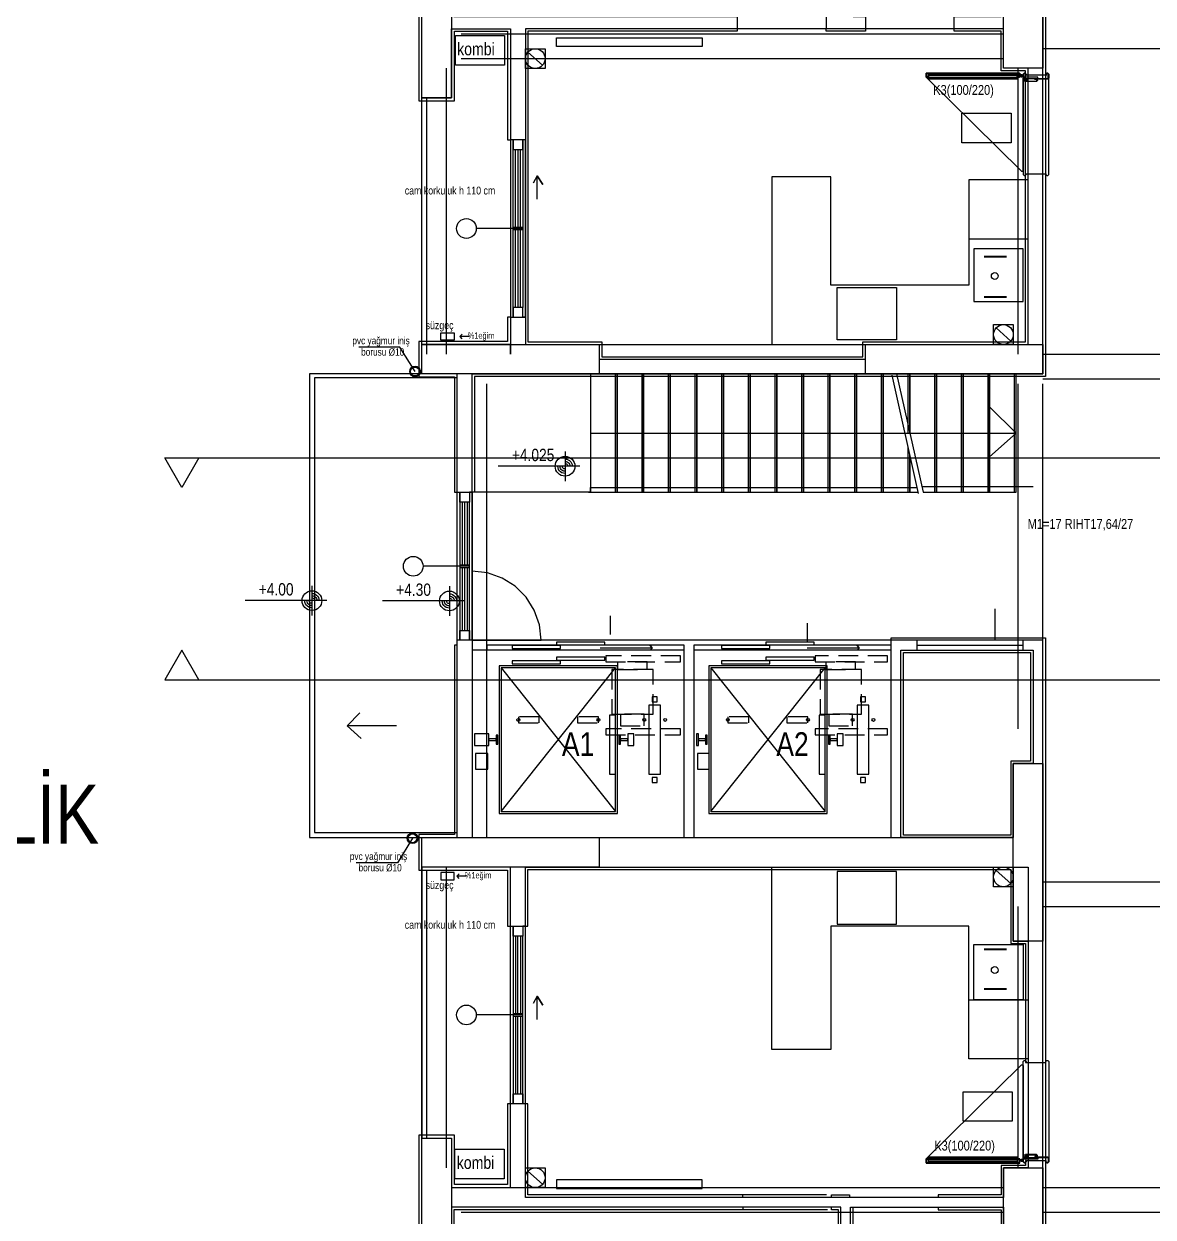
# Model space of a CAD drawing. Header units: centimetres. Extents: x 0 to 12547, y -30 to 2970.
# Drawn here: x 1160 to 1733, y 1232 to 1837 of the extents above; entities that cross this region are included whole.
import ezdxf
from ezdxf.enums import TextEntityAlignment as Align

# ---------------------------------------------------------------- set-up
doc = ezdxf.new("R2010")
doc.units = ezdxf.units.CM
doc.linetypes.add('DASHED', pattern=[15, 10, -5])
for name, color, linetype in [('SCOTT-ANTET', 4, 'CONTINUOUS'), ('SCOTT-HALAT', 6, 'CONTINUOUS'), ('SCOTT-ISARET', 1, 'CONTINUOUS'), ('SCOTT-KA', 30, 'CONTINUOUS'), ('SCOTT-KABIN', 5, 'CONTINUOUS'), ('SCOTT-KAPI', 3, 'CONTINUOUS'), ('SCOTT-MIMARI', 8, 'CONTINUOUS'), ('SCOTT-MOTOR-GIZLI', 6, 'DASHED'), ('SCOTT-RAY', 1, 'CONTINUOUS')]:
    doc.layers.add(name, color=color, linetype=linetype)
doc.styles.get("Standard").update_dxf_attribs({"font": 'arial.ttf', "width": 0.8})

msp = doc.modelspace()

# ---------------------------------------------------------------- linework, layer by layer
at = {"layer": 'SCOTT-HALAT'}
for centre in [(1410.8, 1483.75), (1451.4, 1483.75), (1474.67, 1483.75), (1485.27, 1483.75), (1517.05, 1483.75), (1557.65, 1483.75), (1580.3, 1483.75), (1590.9, 1483.75)]:
    msp.add_circle(centre, 0.75, dxfattribs=at)
at = {"layer": 'SCOTT-KA'}
for points in [[(1476.97, 1456.25), (1482.97, 1456.25), (1482.97, 1491.25), (1476.97, 1491.25)], [(1582.6, 1456.25), (1588.6, 1456.25), (1588.6, 1491.25), (1582.6, 1491.25)]]:
    msp.add_lwpolyline(points, close=True, dxfattribs=at)
at = {"layer": 'SCOTT-KABIN'}
for p, q in [((1402.1, 1437.25), (1460.1, 1510.25)), ((1402.1, 1510.25), (1460.1, 1437.25)), ((1508.35, 1437.25), (1566.35, 1510.25)), ((1508.35, 1510.25), (1566.35, 1437.25))]:
    msp.add_line(p, q, dxfattribs=at)
for points in [[(1401.1, 1436.25), (1461.1, 1436.25), (1461.1, 1511.25), (1401.1, 1511.25)], [(1402.1, 1437.25), (1460.1, 1437.25), (1460.1, 1510.25), (1402.1, 1510.25)], [(1507.35, 1436.25), (1567.35, 1436.25), (1567.35, 1511.25), (1507.35, 1511.25)], [(1508.35, 1437.25), (1566.35, 1437.25), (1566.35, 1510.25), (1508.35, 1510.25)], [(1457.1, 1456.25), (1460.1, 1456.25), (1460.1, 1486.25), (1457.1, 1486.25)], [(1563.35, 1456.25), (1566.35, 1456.25), (1566.35, 1486.25), (1563.35, 1486.25)]]:
    msp.add_lwpolyline(points, close=True, dxfattribs=at)
at = {"layer": 'SCOTT-KAPI'}
for points in [[(1407.6, 1520), (1432.1, 1520), (1432.1, 1521.5), (1407.6, 1521.5)], [(1430.1, 1521.75), (1454.6, 1521.75), (1454.6, 1523.25), (1430.1, 1523.25)], [(1513.85, 1520), (1538.35, 1520), (1538.35, 1521.5), (1513.85, 1521.5)], [(1536.35, 1521.75), (1560.85, 1521.75), (1560.85, 1523.25), (1536.35, 1523.25)], [(1407.6, 1512.25), (1432.1, 1512.25), (1432.1, 1513.75), (1407.6, 1513.75)], [(1430.1, 1514), (1454.6, 1514), (1454.6, 1515.5), (1430.1, 1515.5)], [(1513.85, 1512.25), (1538.35, 1512.25), (1538.35, 1513.75), (1513.85, 1513.75)], [(1536.35, 1514), (1560.85, 1514), (1560.85, 1515.5), (1536.35, 1515.5)]]:
    msp.add_lwpolyline(points, close=True, dxfattribs=at)
at = {"layer": 'SCOTT-MIMARI'}
for p, q in [((1618.51, 1809.59), (1618.56, 1809.59)), ((1663.79, 1810.24), (1618.91, 1810.24)), ((1664.19, 1809.59), (1664.14, 1809.59)), ((1665.44, 1810.58), (1665.14, 1810.58)), ((1665.48, 1810.03), (1665.14, 1810.03)), ((1666.79, 1810.34), (1665.19, 1810.34)), ((1665.99, 1809.54), (1665.99, 1811.14)), ((1666.52, 1810.61), (1666.79, 1810.61)), ((1666.52, 1810.06), (1666.79, 1810.06)), ((1667.29, 1811.69), (1666.79, 1811.19)), ((1666.79, 1811.19), (1666.79, 1760.21)), ((1666.79, 1762.21), (1666.79, 1809.19)), ((1667.79, 1811.69), (1667.29, 1811.69)), ((1668.29, 1811.19), (1667.79, 1811.69)), ((1668.29, 1810.7), (1668.29, 1811.19)), ((1678.29, 1810.7), (1668.29, 1810.7)), ((1678.79, 1811.69), (1678.29, 1811.19)), ((1678.29, 1811.19), (1678.29, 1810.7)), ((1679.29, 1811.69), (1678.79, 1811.69)), ((1679.79, 1811.19), (1679.29, 1811.69)), ((1679.79, 1760.21), (1679.79, 1811.19)), ((1668.29, 1760.7), (1678.29, 1760.7)), ((1668.29, 1760.21), (1668.29, 1760.7)), ((1678.29, 1760.7), (1678.29, 1760.21)), ((1666.79, 1760.21), (1667.29, 1759.71)), ((1667.29, 1759.71), (1667.79, 1759.71)), ((1667.79, 1759.71), (1668.29, 1760.21)), ((1678.29, 1760.21), (1678.79, 1759.71)), ((1678.79, 1759.71), (1679.29, 1759.71)), ((1679.29, 1759.71), (1679.79, 1760.21)), ((1658.41, 1718.69), (1647.03, 1718.69)), ((1658.41, 1718.39), (1647.03, 1718.39)), ((1647.03, 1698.43), (1658.41, 1698.43)), ((1647.03, 1698.13), (1658.41, 1698.13)), ((1350.76, 1672.8), (1329.82, 1672.8)), ((1358.4, 1660.38), (1350.76, 1672.8)), ((1434.5, 1619.87), (1434.5, 1604.87)), ((1442, 1612.37), (1400.58, 1612.37)), ((1306.12, 1551.73), (1306.12, 1536.73)), ((1375.81, 1551.56), (1375.81, 1536.56)), ((1313.62, 1544.23), (1272.21, 1544.23)), ((1383.31, 1544.06), (1341.89, 1544.06)), ((1357.11, 1423.76), (1349.46, 1411.34)), ((1349.46, 1411.34), (1328.52, 1411.34)), ((1647.03, 1367.62), (1658.41, 1367.62)), ((1647.03, 1367.32), (1658.41, 1367.32)), ((1658.41, 1347.36), (1647.03, 1347.36)), ((1658.41, 1347.06), (1647.03, 1347.06)), ((1666.79, 1310.62), (1667.29, 1311.12)), ((1666.79, 1259.64), (1666.79, 1310.62)), ((1666.79, 1308.62), (1666.79, 1261.64)), ((1667.29, 1311.12), (1667.79, 1311.12)), ((1667.79, 1311.12), (1668.29, 1310.62)), ((1668.29, 1310.62), (1668.29, 1310.13)), ((1668.29, 1310.13), (1678.29, 1310.13)), ((1678.29, 1310.62), (1678.79, 1311.12)), ((1678.29, 1310.13), (1678.29, 1310.62)), ((1678.79, 1311.12), (1679.29, 1311.12)), ((1679.29, 1311.12), (1679.79, 1310.62)), ((1679.79, 1310.62), (1679.79, 1259.64)), ((1618.51, 1261.24), (1618.56, 1261.24)), ((1663.79, 1260.59), (1618.91, 1260.59)), ((1664.19, 1261.24), (1664.14, 1261.24)), ((1665.48, 1260.8), (1665.14, 1260.8)), ((1665.44, 1260.25), (1665.14, 1260.25)), ((1666.79, 1260.49), (1665.19, 1260.49)), ((1665.99, 1261.29), (1665.99, 1259.69)), ((1666.52, 1260.77), (1666.79, 1260.77)), ((1666.52, 1260.21), (1666.79, 1260.21)), ((1667.29, 1259.14), (1666.79, 1259.64)), ((1667.79, 1259.14), (1667.29, 1259.14)), ((1668.29, 1259.64), (1667.79, 1259.14)), ((1678.29, 1260.13), (1668.29, 1260.13)), ((1668.29, 1260.13), (1668.29, 1259.64)), ((1678.29, 1259.64), (1678.29, 1260.13)), ((1678.79, 1259.14), (1678.29, 1259.64)), ((1679.29, 1259.14), (1678.79, 1259.14)), ((1679.79, 1259.64), (1679.29, 1259.14))]:
    msp.add_line(p, q, dxfattribs=at)
for points in [[(2066.85, 666.66), (1361.85, 666.66), (1361.85, 1424.16), (1379.85, 1424.16), (1379.85, 1659.16), (1361.85, 1659.16), (1361.85, 2399.16), (2066.85, 2399.16), (2066.85, 666.66)], [(1613.36, 1659.16), (1676.85, 1659.16), (1676.85, 2184.16), (1751.85, 2184.16), (1751.85, 886.66), (1676.85, 886.66), (1676.85, 1411.66), (1676.85, 1524.16), (1387.35, 1524.16), (1387.35, 1659.16), (1613.36, 1659.16)], [(1599.85, 1524.16), (1599.85, 1525.41), (1678.1, 1525.41), (1678.1, 1411.66), (1678.1, 887.91), (1750.6, 887.91), (1750.6, 2182.91), (1678.1, 2182.91), (1678.1, 1657.91), (1388.6, 1657.91), (1388.6, 1599.16), (1387.35, 1599.16)], [(1369.35, 1964.16), (1370.6, 1964.16), (1370.6, 1967.91), (1573.1, 1967.91), (1573.1, 1840.41), (1566.85, 1840.41), (1566.85, 1834.16)], [(1631.85, 1834.16), (1631.86, 1840.41), (1634.35, 1840.41), (1655.6, 1840.41), (1655.6, 1850.41), (1668.1, 1850.41), (1668.1, 1967.91), (1615.6, 1967.91), (1615.6, 1952.91), (1606.85, 1952.91), (1606.85, 1954.16)], [(1581.86, 1954.16), (1581.86, 1952.91), (1580.6, 1952.91), (1580.6, 1840.41), (1586.86, 1840.41), (1586.85, 1834.16)], [(1361.85, 1894.16), (1360.35, 1894.16), (1360.35, 1797.66), (1378.35, 1797.66), (1378.35, 1832.91), (1405.35, 1832.91), (1405.35, 1777.91), (1406.85, 1777.91)], [(1369.35, 1894.16), (1370.6, 1894.16), (1370.6, 1890.41), (1378.1, 1890.41), (1378.1, 1840.41), (1521.85, 1840.41), (1521.85, 1834.16)], [(1376.85, 1889.16), (1376.85, 1799.16), (1361.85, 1799.16), (1361.85, 1889.16), (1376.85, 1889.16)], [(1656.85, 1814.16), (1656.85, 1849.16), (1676.85, 1849.16), (1676.85, 1814.16), (1656.85, 1814.16)], [(1361.85, 1674.16), (1361.85, 1799.16), (1376.85, 1799.16), (1376.85, 1834.16), (1406.85, 1834.16), (1406.85, 1669.16), (1406.85, 1674.16), (1361.85, 1674.16)], [(1414.35, 1674.16), (1451.85, 1674.16), (1451.85, 1666.66), (1586.85, 1666.66), (1586.85, 1674.16), (1669.35, 1674.16), (1669.35, 1814.16), (1656.85, 1814.16), (1656.85, 1834.16), (1414.35, 1834.16), (1414.35, 1674.16)], [(1521.86, 1834.16), (1521.86, 1832.91), (1415.6, 1832.91), (1415.6, 1675.41), (1453.1, 1675.41), (1453.1, 1667.91), (1585.6, 1667.91), (1585.6, 1675.41), (1668.1, 1675.41), (1668.1, 1812.91), (1655.6, 1812.91), (1655.6, 1832.91), (1631.84, 1832.91), (1631.84, 1834.16)], [(1586.84, 1834.19), (1586.84, 1832.91), (1566.86, 1832.91), (1566.86, 1834.16)], [(1378.86, 1830.71), (1403.86, 1830.71), (1403.86, 1815.71), (1378.86, 1815.71), (1378.86, 1830.71)], [(1381.85, 1831.66), (1656.85, 1831.66)], [(1504.01, 1829.63), (1504.01, 1825.25), (1430.12, 1825.25), (1430.12, 1829.63), (1504.01, 1829.63)], [(1424.35, 1824.05), (1424.35, 1814.05), (1414.35, 1814.05), (1414.35, 1824.05), (1424.35, 1824.05)], [(1415.6, 1822.36), (1423.11, 1815.75)], [(1676.85, 1824.16), (1751.85, 1824.16)], [(1381.85, 1819.16), (1656.85, 1819.16)], [(1361.85, 1669.16), (1361.85, 1814.16)], [(1374.35, 1669.16), (1374.35, 1814.16)], [(1617.66, 1811.64), (1617.66, 1809.69), (1618.51, 1809.69), (1618.51, 1809.59), (1617.56, 1809.59), (1617.56, 1811.74), (1665.14, 1811.74), (1665.14, 1809.59), (1664.19, 1809.59), (1664.19, 1809.69), (1665.04, 1809.69), (1665.04, 1811.64), (1617.66, 1811.64)], [(1617.56, 1809.59), (1665.99, 1761.9), (1666.79, 1761.9)], [(1617.66, 1809.94), (1618.61, 1809.94), (1618.61, 1811.54), (1617.66, 1811.54)], [(1617.81, 1809.84), (1618.66, 1809.84), (1618.66, 1808.84), (1664.04, 1808.84), (1664.04, 1809.84), (1664.89, 1809.84), (1664.89, 1809.74), (1664.14, 1809.74), (1664.14, 1808.74), (1618.56, 1808.74), (1618.56, 1809.74), (1617.81, 1809.74), (1617.81, 1809.84)], [(1618.71, 1811.59), (1621.21, 1811.59), (1621.21, 1811.39), (1618.91, 1811.39), (1618.91, 1809.09), (1621.21, 1809.09), (1621.21, 1808.89), (1618.71, 1808.89), (1618.71, 1811.59)], [(1621.26, 1811.59), (1621.26, 1811.34), (1618.96, 1811.34), (1618.96, 1810.99), (1663.74, 1810.99), (1663.74, 1811.34), (1661.44, 1811.34), (1661.44, 1811.59), (1621.26, 1811.59)], [(1621.26, 1809.14), (1618.96, 1809.14), (1618.96, 1809.49), (1663.74, 1809.49), (1663.74, 1809.14), (1661.44, 1809.14), (1661.44, 1808.89), (1621.26, 1808.89), (1621.26, 1809.14)], [(1663.79, 1811.39), (1661.49, 1811.39), (1661.49, 1811.59), (1663.99, 1811.59), (1663.99, 1808.89), (1661.49, 1808.89), (1661.49, 1809.09), (1663.79, 1809.09), (1663.79, 1811.39)], [(1665.04, 1809.94), (1664.09, 1809.94), (1664.09, 1811.54), (1665.04, 1811.54)], [(1664.35, 1669.16), (1664.35, 1814.16)], [(1668.95, 1808.69), (1667.29, 1808.69), (1666.79, 1809.19), (1666.79, 1811.19), (1667.29, 1811.69), (1667.79, 1811.69), (1668.29, 1811.19), (1668.29, 1810.5), (1668.09, 1810.5), (1668.09, 1811.19), (1667.79, 1811.49), (1667.29, 1811.49), (1666.99, 1811.19), (1666.99, 1809.19), (1667.29, 1808.89), (1669.15, 1808.89), (1669.15, 1807.69), (1668, 1807.69), (1668, 1807.64), (1673.53, 1807.64), (1673.83, 1807.94), (1673.83, 1808.19), (1673.53, 1808.49), (1672.7, 1808.49), (1672.7, 1808.69), (1673.53, 1808.69), (1674.03, 1808.19), (1674.03, 1807.94), (1673.53, 1807.44), (1668, 1807.44), (1668, 1807.89), (1668.95, 1807.89), (1668.95, 1808.69)], [(1667.32, 1809.7), (1667.32, 1808.95), (1674.3, 1808.95), (1674.3, 1809.7), (1667.32, 1809.7)], [(1678.79, 1811.49), (1679.29, 1811.49), (1678.79, 1811.49), (1678.49, 1811.19), (1678.49, 1810.5), (1678.29, 1810.5), (1678.29, 1811.19), (1678.79, 1811.69), (1679.29, 1811.69), (1679.79, 1811.19), (1679.79, 1809.19), (1679.29, 1808.69), (1673.76, 1808.69), (1673.76, 1808.89), (1679.29, 1808.89), (1679.59, 1809.19), (1679.59, 1811.19), (1679.29, 1811.49)], [(1676.85, 1669.16), (1676.85, 1814.16)], [(1667.95, 1807.94), (1667.74, 1807.67), (1667.69, 1807.47), (1667.69, 1807.94), (1667.69, 1808.64), (1668.88, 1808.64), (1668.88, 1807.94), (1667.95, 1807.94)], [(1667.99, 1808.04), (1668.05, 1808.54), (1667.79, 1808.54), (1667.79, 1807.97), (1667.92, 1808.04), (1667.95, 1808.04), (1667.99, 1808.04)], [(1364.35, 1669.16), (1364.35, 1799.16)], [(1635.78, 1776.38), (1635.78, 1791.38), (1660.78, 1791.38), (1660.78, 1776.38), (1635.78, 1776.38)], [(1414.35, 1687.91), (1414.35, 1777.91), (1406.85, 1777.91), (1406.85, 1687.91), (1414.35, 1687.91), (1413.1, 1687.91), (1413.1, 1692.91), (1408.1, 1692.91), (1408.1, 1687.91), (1408.1, 1777.91), (1408.1, 1772.91), (1413.1, 1772.91), (1413.1, 1777.91), (1413.1, 1692.91), (1411.85, 1692.91), (1411.85, 1732.29)], [(1409.35, 1733.54), (1409.35, 1772.91)], [(1410.6, 1772.91), (1410.6, 1733.54)], [(1411.85, 1733.54), (1411.85, 1772.91)], [(1420.43, 1747.83), (1420.43, 1759.62), (1423.3, 1755.15), (1420.43, 1759.62), (1418.34, 1755.98)], [(1669.35, 1757.66), (1639.35, 1757.66), (1639.35, 1704.16), (1569.35, 1704.16), (1569.35, 1759.16), (1539.35, 1759.16), (1539.35, 1674.16), (1669.35, 1674.16), (1669.35, 1756.66)], [(1669.35, 1757.66), (1639.35, 1757.66), (1639.35, 1727.66), (1669.35, 1727.66)], [(1413.1, 1732.91), (1389.48, 1732.91)], [(1413.1, 1732.29), (1408.1, 1732.29), (1408.1, 1733.54), (1413.1, 1733.54), (1413.1, 1732.29)], [(1410.6, 1732.29), (1410.6, 1692.91), (1409.35, 1692.91), (1409.35, 1732.29)], [(1666.81, 1695.91), (1666.81, 1722.66), (1641.81, 1722.66), (1641.81, 1695.91), (1666.81, 1695.91)], [(1602.54, 1676.42), (1572.54, 1676.42), (1572.54, 1703.07), (1602.54, 1703.07), (1602.54, 1676.42)], [(1406.85, 1687.91), (1405.35, 1687.91), (1405.35, 1675.66), (1360.35, 1675.66), (1360.35, 1657.66), (1378.35, 1657.66), (1378.35, 1599.16), (1379.85, 1599.16)], [(1661.85, 1684.16), (1661.85, 1674.16), (1651.85, 1674.16), (1651.85, 1684.16), (1661.85, 1684.16)], [(1653.1, 1682.47), (1660.61, 1675.86)], [(1371.51, 1680.03), (1378.22, 1680.03), (1378.22, 1676.33), (1371.51, 1676.33), (1371.51, 1680.03)], [(1386.01, 1678.15), (1381.15, 1678.15), (1382.27, 1679.34), (1381.15, 1678.15), (1382.12, 1676.98)], [(1361.85, 1674.16), (1451.85, 1674.16), (1451.85, 1659.16), (1361.85, 1659.16), (1361.85, 1674.16)], [(1451.85, 1674.16), (1576.85, 1674.16)], [(1586.85, 1674.16), (1676.85, 1674.16), (1676.85, 1659.16), (1586.85, 1659.16), (1586.85, 1674.16)], [(1676.85, 1669.16), (1751.85, 1669.16)], [(1379.85, 1659.16), (1304.85, 1659.16), (1304.85, 1424.16), (1379.85, 1424.16), (1379.85, 1654.16)], [(1447.35, 1659.16), (1446.35, 1659.16)], [(1460.85, 1599.16), (1460.85, 1659.16), (1447.35, 1659.16), (1447.35, 1599.16), (1460.85, 1599.16)], [(1451.85, 1659.16), (1576.85, 1659.16)], [(1460.85, 1659.16), (1459.85, 1659.16), (1459.85, 1599.16), (1460.85, 1599.16)], [(1474.35, 1599.16), (1474.35, 1659.16), (1460.85, 1659.16), (1460.85, 1599.16), (1474.35, 1599.16)], [(1474.35, 1659.16), (1473.35, 1659.16), (1473.35, 1599.16), (1474.35, 1599.16)], [(1487.85, 1599.16), (1487.85, 1659.16), (1474.35, 1659.16), (1474.35, 1599.16), (1487.85, 1599.16)], [(1487.85, 1659.16), (1486.85, 1659.16), (1486.85, 1599.16), (1487.85, 1599.16)], [(1501.35, 1599.16), (1501.35, 1659.16), (1487.85, 1659.16), (1487.85, 1599.16), (1501.35, 1599.16)], [(1501.35, 1659.16), (1500.35, 1659.16), (1500.35, 1599.16), (1501.35, 1599.16)], [(1514.85, 1599.16), (1514.85, 1659.16), (1501.35, 1659.16), (1501.35, 1599.16), (1514.85, 1599.16)], [(1514.85, 1659.16), (1513.85, 1659.16), (1513.85, 1599.16), (1514.85, 1599.16)], [(1528.35, 1599.16), (1528.35, 1659.16), (1514.85, 1659.16), (1514.85, 1599.16), (1528.35, 1599.16)], [(1528.35, 1659.16), (1527.35, 1659.16), (1527.35, 1599.16), (1528.35, 1599.16)], [(1541.85, 1599.16), (1541.85, 1659.16), (1528.35, 1659.16), (1528.35, 1599.16), (1541.85, 1599.16)], [(1541.85, 1659.16), (1540.85, 1659.16), (1540.85, 1599.16), (1541.85, 1599.16)], [(1555.35, 1599.16), (1555.35, 1659.16), (1541.85, 1659.16), (1541.85, 1599.16), (1555.35, 1599.16)], [(1555.35, 1659.16), (1554.35, 1659.16), (1554.35, 1599.16), (1555.35, 1599.16)], [(1568.85, 1599.16), (1568.85, 1659.16), (1555.35, 1659.16), (1555.35, 1599.16), (1568.85, 1599.16)], [(1568.85, 1659.16), (1567.85, 1659.16), (1567.85, 1599.16), (1568.85, 1599.16)], [(1582.35, 1599.16), (1582.35, 1659.16), (1568.85, 1659.16), (1568.85, 1599.16), (1582.35, 1599.16)], [(1582.35, 1659.16), (1581.35, 1659.16), (1581.35, 1599.16), (1582.35, 1599.16)], [(1595.85, 1599.16), (1595.85, 1659.16), (1582.35, 1659.16), (1582.35, 1599.16), (1595.85, 1599.16)], [(1595.85, 1659.16), (1594.85, 1659.16), (1594.85, 1599.16), (1595.85, 1599.16)], [(1609.35, 1629.16), (1609.35, 1659.16), (1595.85, 1659.16), (1595.85, 1599.16), (1609.35, 1599.16)], [(1600.16, 1658.62), (1613.66, 1598.62)], [(1602.6, 1659.16), (1616.1, 1599.16)], [(1609.35, 1659.16), (1608.35, 1659.16), (1608.35, 1629.16)], [(1622.85, 1599.16), (1622.85, 1659.16), (1609.35, 1659.16), (1609.35, 1629.16)], [(1622.85, 1659.16), (1621.85, 1659.16), (1621.85, 1599.16), (1622.85, 1599.16)], [(1636.35, 1599.16), (1636.35, 1659.16), (1622.85, 1659.16), (1622.85, 1599.16), (1636.35, 1599.16)], [(1636.35, 1659.16), (1635.35, 1659.16), (1635.35, 1599.16), (1636.35, 1599.16)], [(1649.85, 1599.16), (1649.85, 1659.16), (1636.35, 1659.16), (1636.35, 1599.16), (1649.85, 1599.16)], [(1649.85, 1659.16), (1648.85, 1659.16), (1648.85, 1599.16), (1649.85, 1599.16)], [(1663.35, 1599.16), (1663.35, 1659.16), (1649.85, 1659.16), (1649.85, 1599.16), (1663.35, 1599.16)], [(1663.35, 1659.16), (1662.35, 1659.16), (1662.35, 1599.16), (1663.35, 1599.16)], [(1379.85, 1657.16), (1307.35, 1657.16), (1307.35, 1426.66), (1379.85, 1426.66)], [(1379.85, 1424.16), (1379.85, 1654.16)], [(1394.85, 1594.16), (1394.85, 1654.16)], [(1664.35, 1594.16), (1664.35, 1654.16)], [(1676.85, 1656.66), (1751.85, 1656.66)], [(1676.85, 1479.16), (1676.85, 1654.16)], [(1447.35, 1629.16), (1663.35, 1629.16), (1649.85, 1642.42), (1663.35, 1629.16), (1649.85, 1617.1)], [(1608.35, 1622.22), (1608.35, 1599.16), (1609.35, 1599.16)], [(1231.45, 1616.66), (2196.33, 1616.66)], [(1240.11, 1601.66), (1231.45, 1616.66), (1248.77, 1616.66), (1240.11, 1601.66)], [(1434.5, 1616.01), (1435.31, 1615.92), (1436.08, 1615.65), (1436.77, 1615.22), (1437.34, 1614.64), (1437.78, 1613.95), (1438.05, 1613.18), (1438.14, 1612.37)], [(1609.35, 1617.78), (1609.35, 1599.16), (1613.54, 1599.16)], [(1609.35, 1599.16), (1609.35, 1617.78)], [(1434.5, 1608.73), (1433.69, 1608.82), (1432.92, 1609.09), (1432.23, 1609.52), (1431.65, 1610.1), (1431.22, 1610.79), (1430.95, 1611.56), (1430.85, 1612.37)], [(1434.5, 1609.85), (1433.94, 1609.92), (1433.4, 1610.1), (1432.93, 1610.4), (1432.53, 1610.8), (1432.23, 1611.28), (1432.04, 1611.81), (1431.98, 1612.37)], [(1434.5, 1610.98), (1434.19, 1611.01), (1433.89, 1611.12), (1433.63, 1611.28), (1433.41, 1611.5), (1433.24, 1611.77), (1433.14, 1612.06), (1433.1, 1612.37)], [(1434.5, 1614.89), (1435.06, 1614.82), (1435.59, 1614.64), (1436.07, 1614.34), (1436.46, 1613.94), (1436.76, 1613.46), (1436.95, 1612.93), (1437.01, 1612.37)], [(1434.5, 1613.76), (1434.81, 1613.73), (1435.1, 1613.62), (1435.36, 1613.46), (1435.59, 1613.24), (1435.75, 1612.97), (1435.85, 1612.68), (1435.89, 1612.37)], [(1387.35, 1599.16), (1387.35, 1524.16), (1379.85, 1524.16), (1379.85, 1599.16), (1387.35, 1599.16), (1386.1, 1599.16), (1386.1, 1594.16), (1381.1, 1594.16), (1381.1, 1599.16), (1381.1, 1524.16), (1381.1, 1529.16), (1386.1, 1529.16), (1386.1, 1524.16), (1386.1, 1594.16), (1384.85, 1594.16), (1384.85, 1562.29)], [(1447.35, 1599.16), (1387.35, 1599.16)], [(1446.35, 1599.16), (1447.35, 1599.16)], [(1447.35, 1599.16), (1447.35, 1601.66), (1612.99, 1601.63)], [(1615.42, 1602.18), (1671.85, 1602.18)], [(1616.1, 1599.16), (1622.85, 1599.16)], [(1383.6, 1562.29), (1383.6, 1594.16), (1382.35, 1594.16), (1382.35, 1562.29)], [(1394.85, 1519.16), (1394.85, 1594.16)], [(1664.35, 1519.16), (1664.35, 1594.16)], [(1386.1, 1561.66), (1362.48, 1561.66)], [(1386.1, 1562.29), (1381.1, 1562.29), (1381.1, 1561.04), (1386.1, 1561.04), (1386.1, 1562.29)], [(1382.35, 1561.04), (1382.35, 1529.16)], [(1383.6, 1529.16), (1383.6, 1561.04)], [(1384.85, 1561.04), (1384.85, 1529.16)], [(1422.35, 1524.16), (1421.48, 1531.95), (1418.89, 1539.35), (1414.72, 1545.99), (1409.18, 1551.53), (1402.54, 1555.7), (1395.14, 1558.29), (1387.35, 1559.16)], [(1306.12, 1540.59), (1305.31, 1540.68), (1304.54, 1540.95), (1303.85, 1541.38), (1303.27, 1541.96), (1302.84, 1542.65), (1302.57, 1543.42), (1302.48, 1544.23)], [(1306.12, 1541.72), (1305.56, 1541.78), (1305.03, 1541.96), (1304.55, 1542.26), (1304.15, 1542.66), (1303.85, 1543.14), (1303.67, 1543.67), (1303.6, 1544.23)], [(1306.12, 1542.84), (1305.81, 1542.88), (1305.52, 1542.98), (1305.25, 1543.14), (1305.03, 1543.36), (1304.87, 1543.63), (1304.76, 1543.92), (1304.73, 1544.23)], [(1306.12, 1547.87), (1306.93, 1547.78), (1307.7, 1547.51), (1308.39, 1547.08), (1308.97, 1546.5), (1309.4, 1545.81), (1309.67, 1545.04), (1309.76, 1544.23)], [(1306.12, 1546.75), (1306.68, 1546.69), (1307.21, 1546.5), (1307.69, 1546.2), (1308.09, 1545.8), (1308.39, 1545.32), (1308.57, 1544.79), (1308.64, 1544.23)], [(1306.12, 1545.62), (1306.43, 1545.59), (1306.72, 1545.49), (1306.99, 1545.32), (1307.21, 1545.1), (1307.37, 1544.84), (1307.48, 1544.54), (1307.51, 1544.23)], [(1375.81, 1540.41), (1375, 1540.51), (1374.23, 1540.77), (1373.54, 1541.21), (1372.96, 1541.79), (1372.53, 1542.48), (1372.26, 1543.25), (1372.17, 1544.06)], [(1375.81, 1541.54), (1375.25, 1541.6), (1374.72, 1541.79), (1374.24, 1542.09), (1373.84, 1542.49), (1373.54, 1542.96), (1373.35, 1543.5), (1373.29, 1544.06)], [(1375.81, 1542.66), (1375.5, 1542.7), (1375.2, 1542.8), (1374.94, 1542.97), (1374.72, 1543.19), (1374.55, 1543.45), (1374.45, 1543.75), (1374.42, 1544.06)], [(1375.81, 1547.7), (1376.62, 1547.61), (1377.39, 1547.34), (1378.08, 1546.9), (1378.66, 1546.33), (1379.09, 1545.64), (1379.36, 1544.87), (1379.45, 1544.06)], [(1375.81, 1546.57), (1376.37, 1546.51), (1376.9, 1546.32), (1377.38, 1546.02), (1377.78, 1545.63), (1378.08, 1545.15), (1378.26, 1544.62), (1378.33, 1544.06)], [(1375.81, 1545.45), (1376.12, 1545.41), (1376.41, 1545.31), (1376.68, 1545.14), (1376.9, 1544.92), (1377.06, 1544.66), (1377.17, 1544.37), (1377.2, 1544.06)], [(1652.59, 1524.16), (1652.59, 1540.03)], [(1457.46, 1527.01), (1457.46, 1536.52)], [(1557.49, 1523.36), (1557.49, 1532.87)], [(1240.11, 1519.16), (1231.45, 1504.16), (1248.77, 1504.16), (1240.11, 1519.16)], [(1379.85, 1521.66), (1378.35, 1521.66), (1378.35, 1425.66), (1360.35, 1425.66), (1360.35, 1407.66), (1405.35, 1407.66), (1405.35, 1404.16), (1405.35, 1379.16), (1406.85, 1379.16)], [(1599.85, 1519.16), (1599.85, 1524.16), (1387.35, 1524.16), (1387.35, 1519.16)], [(1387.35, 1524.16), (1422.35, 1524.16)], [(1494.85, 1519.16), (1387.35, 1519.16), (1387.35, 1424.16), (1494.85, 1424.16), (1494.85, 1519.16)], [(1494.85, 1519.16), (1494.85, 1521.66), (1394.85, 1521.66), (1394.85, 1519.16)], [(1394.85, 1424.16), (1394.85, 1519.16)], [(1452.35, 1520.31), (1478.61, 1520.31), (1477.46, 1521.66), (1478.61, 1520.31), (1477.68, 1519.16)], [(1599.85, 1519.16), (1599.85, 1521.66), (1499.85, 1521.66), (1499.85, 1519.16)], [(1599.85, 1519.16), (1499.85, 1519.16), (1499.85, 1424.16), (1599.85, 1424.16), (1599.85, 1519.16)], [(1557.35, 1520.31), (1583.61, 1520.31), (1582.46, 1521.66), (1583.61, 1520.31), (1582.68, 1519.16)], [(1661.85, 1461.66), (1661.85, 1424.16), (1604.85, 1424.16), (1604.85, 1519.16), (1671.85, 1519.16), (1671.85, 1461.66), (1661.85, 1461.66)], [(1612.85, 1524.16), (1612.85, 1524.16), (1612.85, 1519.16), (1666.85, 1519.16), (1666.85, 1524.16), (1612.85, 1524.16), (1612.85, 1521.66), (1666.85, 1521.66)], [(1664.35, 1479.16), (1664.35, 1519.16)], [(1660.6, 1462.91), (1660.6, 1425.41), (1606.1, 1425.41), (1606.1, 1517.91), (1670.6, 1517.91), (1670.6, 1462.91), (1660.6, 1462.91)], [(1231.45, 1504.16), (2196.33, 1504.16)], [(1349.05, 1480.75), (1324.05, 1480.75), (1331.12, 1474.39), (1324.05, 1480.75), (1330.47, 1487.27)], [(1661.85, 1371.66), (1661.85, 1461.66), (1676.85, 1461.66), (1676.85, 1371.66), (1661.85, 1371.66)], [(1361.85, 1424.16), (1451.85, 1424.16), (1451.85, 1409.16), (1361.85, 1409.16), (1361.85, 1424.16)], [(1451.85, 1424.16), (1661.85, 1424.16)], [(1361.85, 1409.16), (1361.85, 1271.66), (1376.85, 1271.66), (1376.85, 1246.66), (1406.85, 1246.66), (1406.85, 1404.16), (1406.85, 1409.16), (1361.85, 1409.16)], [(1361.85, 1256.66), (1361.85, 1409.16)], [(1364.35, 1271.66), (1364.35, 1407.66)], [(1371.51, 1402.74), (1378.22, 1402.74), (1378.22, 1406.44), (1371.51, 1406.44), (1371.51, 1402.74)], [(1374.35, 1256.66), (1374.35, 1409.16)], [(1384.52, 1404.54), (1379.65, 1404.54), (1380.78, 1405.73), (1379.65, 1404.54), (1380.62, 1403.37)], [(1414.35, 1409.16), (1661.85, 1409.16), (1661.85, 1371.66), (1669.35, 1371.66), (1669.35, 1256.66), (1656.85, 1256.66), (1656.85, 1241.66), (1414.35, 1241.66), (1414.35, 1409.16)], [(1414.35, 1379.16), (1415.6, 1379.16), (1415.6, 1407.91), (1660.6, 1407.91), (1660.6, 1370.41), (1668.1, 1370.41), (1668.1, 1310.13), (1669.35, 1310.13)], [(1451.85, 1409.16), (1661.85, 1409.16)], [(1669.35, 1311.85), (1639.35, 1311.85), (1639.35, 1379.16), (1569.35, 1379.16), (1569.35, 1316.66), (1539.35, 1316.66), (1539.35, 1409.16), (1669.35, 1409.16), (1669.35, 1319.16)], [(1602.54, 1406.85), (1572.54, 1406.85), (1572.54, 1380.2), (1602.54, 1380.2), (1602.54, 1406.85)], [(1661.85, 1409.16), (1661.85, 1399.16), (1651.85, 1399.16), (1651.85, 1409.16), (1661.85, 1409.16)], [(1653.1, 1407.47), (1660.61, 1400.86)], [(1676.85, 1401.66), (1751.85, 1401.66)], [(1664.35, 1256.66), (1664.35, 1389.16)], [(1676.85, 1389.16), (1751.85, 1389.16)], [(1676.85, 1256.66), (1676.85, 1389.16)], [(1414.35, 1289.16), (1406.85, 1289.16), (1406.85, 1379.16), (1414.35, 1379.16), (1413.1, 1379.16), (1413.1, 1374.16), (1408.1, 1374.16), (1408.1, 1379.16), (1408.1, 1289.16), (1408.1, 1294.16), (1413.1, 1294.16), (1413.1, 1289.16), (1413.1, 1374.16), (1411.85, 1374.16), (1411.85, 1334.79)], [(1410.6, 1334.79), (1410.6, 1374.16), (1409.35, 1374.16), (1409.35, 1334.79)], [(1666.81, 1369.84), (1666.81, 1341.85), (1641.81, 1341.85), (1641.81, 1369.84), (1666.81, 1369.84)], [(1420.43, 1331.86), (1420.43, 1343.66), (1423.3, 1339.19), (1420.43, 1343.66), (1418.34, 1340.02)], [(1669.35, 1311.85), (1639.35, 1311.85), (1639.35, 1341.85), (1669.35, 1341.85)], [(1413.1, 1334.16), (1389.48, 1334.16)], [(1413.1, 1334.79), (1408.1, 1334.79), (1408.1, 1333.54), (1413.1, 1333.54), (1413.1, 1334.79)], [(1409.35, 1333.54), (1409.35, 1294.16)], [(1410.6, 1294.16), (1410.6, 1333.54)], [(1411.85, 1333.54), (1411.85, 1294.16)], [(1617.56, 1261.24), (1665.99, 1308.93), (1666.79, 1308.93)], [(1636.33, 1280.26), (1636.33, 1295.26), (1661.33, 1295.26), (1661.33, 1280.26), (1636.33, 1280.26)], [(1406.85, 1289.16), (1405.35, 1289.16), (1405.35, 1248.16), (1378.35, 1248.16), (1378.35, 1273.16), (1360.35, 1273.16), (1360.35, 1176.66), (1361.85, 1176.66)], [(1567.12, 1242.91), (1415.6, 1242.91), (1415.6, 1289.16), (1414.35, 1289.16)], [(1376.85, 1271.66), (1376.85, 1181.66), (1361.85, 1181.66), (1361.85, 1271.66), (1376.85, 1271.66)], [(1378.67, 1266.11), (1403.67, 1266.11), (1403.67, 1251.11), (1378.67, 1251.11), (1378.67, 1266.11)], [(1617.66, 1259.19), (1617.66, 1261.14), (1618.51, 1261.14), (1618.51, 1261.24), (1617.56, 1261.24), (1617.56, 1259.09), (1665.14, 1259.09), (1665.14, 1261.24), (1664.19, 1261.24), (1664.19, 1261.14), (1665.04, 1261.14), (1665.04, 1259.19), (1617.66, 1259.19)], [(1617.66, 1260.89), (1618.61, 1260.89), (1618.61, 1259.29), (1617.66, 1259.29)], [(1617.81, 1260.99), (1618.66, 1260.99), (1618.66, 1261.99), (1664.04, 1261.99), (1664.04, 1260.99), (1664.89, 1260.99), (1664.89, 1261.09), (1664.14, 1261.09), (1664.14, 1262.09), (1618.56, 1262.09), (1618.56, 1261.09), (1617.81, 1261.09), (1617.81, 1260.99)], [(1618.71, 1259.24), (1621.21, 1259.24), (1621.21, 1259.44), (1618.91, 1259.44), (1618.91, 1261.74), (1621.21, 1261.74), (1621.21, 1261.94), (1618.71, 1261.94), (1618.71, 1259.24)], [(1621.26, 1261.69), (1618.96, 1261.69), (1618.96, 1261.34), (1663.74, 1261.34), (1663.74, 1261.69), (1661.44, 1261.69), (1661.44, 1261.94), (1621.26, 1261.94), (1621.26, 1261.69)], [(1621.26, 1259.24), (1621.26, 1259.49), (1618.96, 1259.49), (1618.96, 1259.84), (1663.74, 1259.84), (1663.74, 1259.49), (1661.44, 1259.49), (1661.44, 1259.24), (1621.26, 1259.24)], [(1669.35, 1260.13), (1668.1, 1260.13), (1668.1, 1257.91), (1655.6, 1257.91), (1655.6, 1242.91), (1623.79, 1242.91), (1623.79, 1241.66)], [(1663.79, 1259.44), (1661.49, 1259.44), (1661.49, 1259.24), (1663.99, 1259.24), (1663.99, 1261.94), (1661.49, 1261.94), (1661.49, 1261.74), (1663.79, 1261.74), (1663.79, 1259.44)], [(1665.04, 1260.89), (1664.09, 1260.89), (1664.09, 1259.29), (1665.04, 1259.29)], [(1668.95, 1262.14), (1667.29, 1262.14), (1666.79, 1261.64), (1666.79, 1259.64), (1667.29, 1259.14), (1667.79, 1259.14), (1668.29, 1259.64), (1668.29, 1260.33), (1668.09, 1260.33), (1668.09, 1259.64), (1667.79, 1259.34), (1667.29, 1259.34), (1666.99, 1259.64), (1666.99, 1261.64), (1667.29, 1261.94), (1669.15, 1261.94), (1669.15, 1263.14), (1668, 1263.14), (1668, 1263.19), (1673.53, 1263.19), (1673.83, 1262.89), (1673.83, 1262.64), (1673.53, 1262.34), (1672.7, 1262.34), (1672.7, 1262.14), (1673.53, 1262.14), (1674.03, 1262.64), (1674.03, 1262.89), (1673.53, 1263.39), (1668, 1263.39), (1668, 1262.94), (1668.95, 1262.94), (1668.95, 1262.14)], [(1667.32, 1261.13), (1667.32, 1261.88), (1674.3, 1261.88), (1674.3, 1261.13), (1667.32, 1261.13)], [(1667.95, 1262.89), (1667.74, 1263.16), (1667.69, 1263.36), (1667.69, 1262.89), (1667.69, 1262.19), (1668.88, 1262.19), (1668.88, 1262.89), (1667.95, 1262.89)], [(1667.99, 1262.79), (1668.05, 1262.29), (1667.79, 1262.29), (1667.79, 1262.86), (1667.92, 1262.79), (1667.95, 1262.79), (1667.99, 1262.79)], [(1678.79, 1259.34), (1679.29, 1259.34), (1678.79, 1259.34), (1678.49, 1259.64), (1678.49, 1260.33), (1678.29, 1260.33), (1678.29, 1259.64), (1678.79, 1259.14), (1679.29, 1259.14), (1679.79, 1259.64), (1679.79, 1261.64), (1679.29, 1262.14), (1673.76, 1262.14), (1673.76, 1261.94), (1679.29, 1261.94), (1679.59, 1261.64), (1679.59, 1259.64), (1679.29, 1259.34)], [(1424.35, 1256.66), (1424.35, 1246.66), (1414.35, 1246.66), (1414.35, 1256.66), (1424.35, 1256.66)], [(1415.6, 1254.97), (1423.11, 1248.36)], [(1656.85, 1216.66), (1656.85, 1256.66), (1676.85, 1256.66), (1676.85, 1216.66), (1656.85, 1216.66)], [(1381.85, 1246.66), (1656.85, 1246.66)], [(1504.01, 1246.2), (1504.01, 1250.58), (1430.12, 1250.58), (1430.12, 1246.2), (1504.01, 1246.2)], [(1676.85, 1246.66), (1751.85, 1246.66)], [(1524.63, 1241.66), (1524.63, 1242.91)], [(1569.64, 1241.66), (1569.65, 1242.91), (1578.75, 1242.91), (1578.75, 1241.66)], [(1574.35, 1236.66), (1376.85, 1236.66), (1376.85, 1181.66), (1369.35, 1181.66), (1369.35, 1101.66), (1574.35, 1101.66), (1574.35, 1236.66)], [(1369.35, 1106.66), (1370.6, 1106.66), (1370.6, 1102.91), (1573.1, 1102.91), (1573.1, 1235.41), (1569.65, 1235.41), (1569.65, 1236.66)], [(1567.65, 1235.41), (1378.1, 1235.41), (1378.1, 1215.41), (1378.1, 1215.41), (1378.1, 1180.41), (1369.35, 1180.41)], [(1524.63, 1236.66), (1524.63, 1235.41)], [(1669.35, 1101.66), (1614.35, 1101.66), (1614.35, 1116.66), (1579.35, 1116.66), (1579.35, 1236.66), (1656.85, 1236.66), (1656.85, 1216.66), (1669.35, 1216.66), (1669.35, 1101.66)], [(1581.85, 1114.16), (1581.85, 1117.91), (1580.6, 1117.91), (1580.6, 1236.24)], [(1623.79, 1236.66), (1623.79, 1235.41), (1655.6, 1235.41), (1655.6, 1215.41), (1668.1, 1215.41), (1668.1, 1102.91), (1615.6, 1102.91), (1615.6, 1117.91), (1606.85, 1117.91), (1606.85, 1114.14)], [(1381.85, 1234.16), (1656.85, 1234.16)], [(1676.85, 1234.16), (1751.85, 1234.16)]]:
    msp.add_lwpolyline(points, dxfattribs=at)
for centre, radius in [((1419.35, 1819.05), 5), ((1665.99, 1810.34), 0.6), ((1665.99, 1810.34), 0.4), ((1384.48, 1732.91), 5), ((1652.45, 1708.83), 1.73), ((1656.85, 1679.16), 5), ((1358.4, 1660.38), 2.7), ((1358.4, 1660.38), 2.25), ((1434.5, 1612.37), 5), ((1357.48, 1561.66), 5), ((1306.12, 1544.23), 5), ((1375.81, 1544.06), 5), ((1357.11, 1423.76), 2.7), ((1357.11, 1423.76), 2.25), ((1656.85, 1404.16), 5), ((1652.45, 1356.93), 1.73), ((1384.48, 1334.16), 5), ((1665.99, 1260.49), 0.6), ((1665.99, 1260.49), 0.4), ((1419.35, 1251.66), 5)]:
    msp.add_circle(centre, radius, dxfattribs=at)
at = {"layer": 'SCOTT-MOTOR-GIZLI'}
for points in [[(1455.1, 1513.25), (1493.1, 1513.25), (1493.1, 1516.25), (1455.1, 1516.25)], [(1461.17, 1509.25), (1476.17, 1509.25), (1476.17, 1513.25), (1461.17, 1513.25)], [(1561.35, 1513.25), (1598.1, 1513.25), (1598.1, 1516.25), (1561.35, 1516.25)], [(1566.8, 1509.25), (1581.8, 1509.25), (1581.8, 1513.25), (1566.8, 1513.25)], [(1458.17, 1486.75), (1479.17, 1486.75), (1479.17, 1509.25), (1458.17, 1509.25)], [(1563.8, 1486.75), (1584.8, 1486.75), (1584.8, 1509.25), (1563.8, 1509.25)], [(1410.8, 1482.25), (1421.4, 1482.25), (1421.4, 1485.25), (1410.8, 1485.25)], [(1440.8, 1482.25), (1451.4, 1482.25), (1451.4, 1485.25), (1440.8, 1485.25)], [(1462.67, 1480.75), (1474.67, 1480.75), (1474.67, 1486.75), (1462.67, 1486.75)], [(1517.05, 1482.25), (1527.65, 1482.25), (1527.65, 1485.25), (1517.05, 1485.25)], [(1547.05, 1482.25), (1557.65, 1482.25), (1557.65, 1485.25), (1547.05, 1485.25)], [(1568.3, 1480.75), (1580.3, 1480.75), (1580.3, 1486.75), (1568.3, 1486.75)], [(1455.1, 1476.25), (1493.1, 1476.25), (1493.1, 1479.25), (1455.1, 1479.25)], [(1561.35, 1476.25), (1598.1, 1476.25), (1598.1, 1479.25), (1561.35, 1479.25)], [(1389.1, 1458.75), (1395.4, 1458.75), (1395.4, 1466.75), (1389.1, 1466.75)], [(1501.6, 1458.75), (1507.6, 1458.75), (1507.6, 1466.75), (1501.6, 1466.75)]]:
    msp.add_lwpolyline(points, close=True, dxfattribs=at)
at = {"layer": 'SCOTT-RAY'}
for points in [[(1478.72, 1493), (1481.22, 1493), (1481.22, 1495.5), (1478.72, 1495.5)], [(1584.35, 1493), (1586.85, 1493), (1586.85, 1495.5), (1584.35, 1495.5)], [(1388.6, 1470.75), (1395.9, 1470.75), (1395.9, 1476.75), (1388.6, 1476.75)], [(1466.3, 1470.75), (1469.3, 1470.75), (1469.3, 1476.75), (1466.3, 1476.75)], [(1501.1, 1470.75), (1502.15, 1470.75), (1502.15, 1476.75), (1501.1, 1476.75)], [(1572.55, 1470.75), (1575.55, 1470.75), (1575.55, 1476.75), (1572.55, 1476.75)], [(1395.9, 1473.35), (1399.55, 1473.35), (1399.55, 1474.15), (1395.9, 1474.15)], [(1399.55, 1471.53), (1400.35, 1471.53), (1400.35, 1475.97), (1399.55, 1475.97)], [(1461.85, 1471.53), (1462.65, 1471.53), (1462.65, 1475.97), (1461.85, 1475.97)], [(1462.65, 1473.35), (1466.3, 1473.35), (1466.3, 1474.15), (1462.65, 1474.15)], [(1502.15, 1473.35), (1505.8, 1473.35), (1505.8, 1474.15), (1502.15, 1474.15)], [(1505.8, 1471.53), (1506.6, 1471.53), (1506.6, 1475.97), (1505.8, 1475.97)], [(1568.1, 1471.53), (1568.9, 1471.53), (1568.9, 1475.97), (1568.1, 1475.97)], [(1568.9, 1473.35), (1572.55, 1473.35), (1572.55, 1474.15), (1568.9, 1474.15)], [(1478.72, 1452), (1481.22, 1452), (1481.22, 1454.5), (1478.72, 1454.5)], [(1584.35, 1452), (1586.85, 1452), (1586.85, 1454.5), (1584.35, 1454.5)]]:
    msp.add_lwpolyline(points, close=True, dxfattribs=at)

# ---------------------------------------------------------------- texts
at = {"layer": 'SCOTT-ANTET', "width": 0.8}
msp.add_text('ROTAŞ MÜHENDİSLİK.PROJE.MÜŞAVİRLİK', height=30, dxfattribs=at).set_placement((510.86, 1450.96), align=Align.TOP_LEFT)
at = {"layer": 'SCOTT-ISARET', "width": 0.8}
for s, p in [('A1', (1441.1, 1471.5)), ('A2', (1549.85, 1471.5))]:
    msp.add_text(s, height=12, dxfattribs=at).set_placement(p, align=Align.MIDDLE_CENTER)
at = {"layer": 'SCOTT-MIMARI', "width": 0.8}
for s, height, p in [('kombi', 6.39, (1379.76, 1820.72)), ('K3(100/220)', 5, (1621.22, 1800.66)), ('cam korkuluk h 110 cm', 3.9936, (1353.2, 1750.16)), ('süzgeç', 3.994, (1363.78, 1681.87)), ('pvc yağmur iniş', 3.75, (1326.61, 1674.2)), ('%%%1eğim', 3.195, (1385.19, 1677.02)), ('borusu %%c10', 3.75, (1331.04, 1668.43)), ('+4.025', 6.25, (1407.51, 1614.98)), ('M1=17 RIHT17,64/27', 5, (1669.11, 1580.63)), ('+4.00', 6.25, (1279.13, 1546.85)), ('+4.30', 6.25, (1348.82, 1546.67)), ('pvc yağmur iniş', 3.75, (1325.32, 1412.74)), ('borusu %%c10', 3.75, (1329.75, 1406.96)), ('%%%1eğim', 3.195, (1383.7, 1403.41)), ('süzgeç', 3.994, (1363.78, 1398.06)), ('cam korkuluk h 110 cm', 3.9936, (1353.2, 1377.89)), ('K3(100/220)', 5, (1621.75, 1265.44)), ('kombi', 6.39, (1379.57, 1256.12))]:
    msp.add_text(s, height=height, dxfattribs=at).set_placement(p)

doc.saveas('drawing.dxf')
